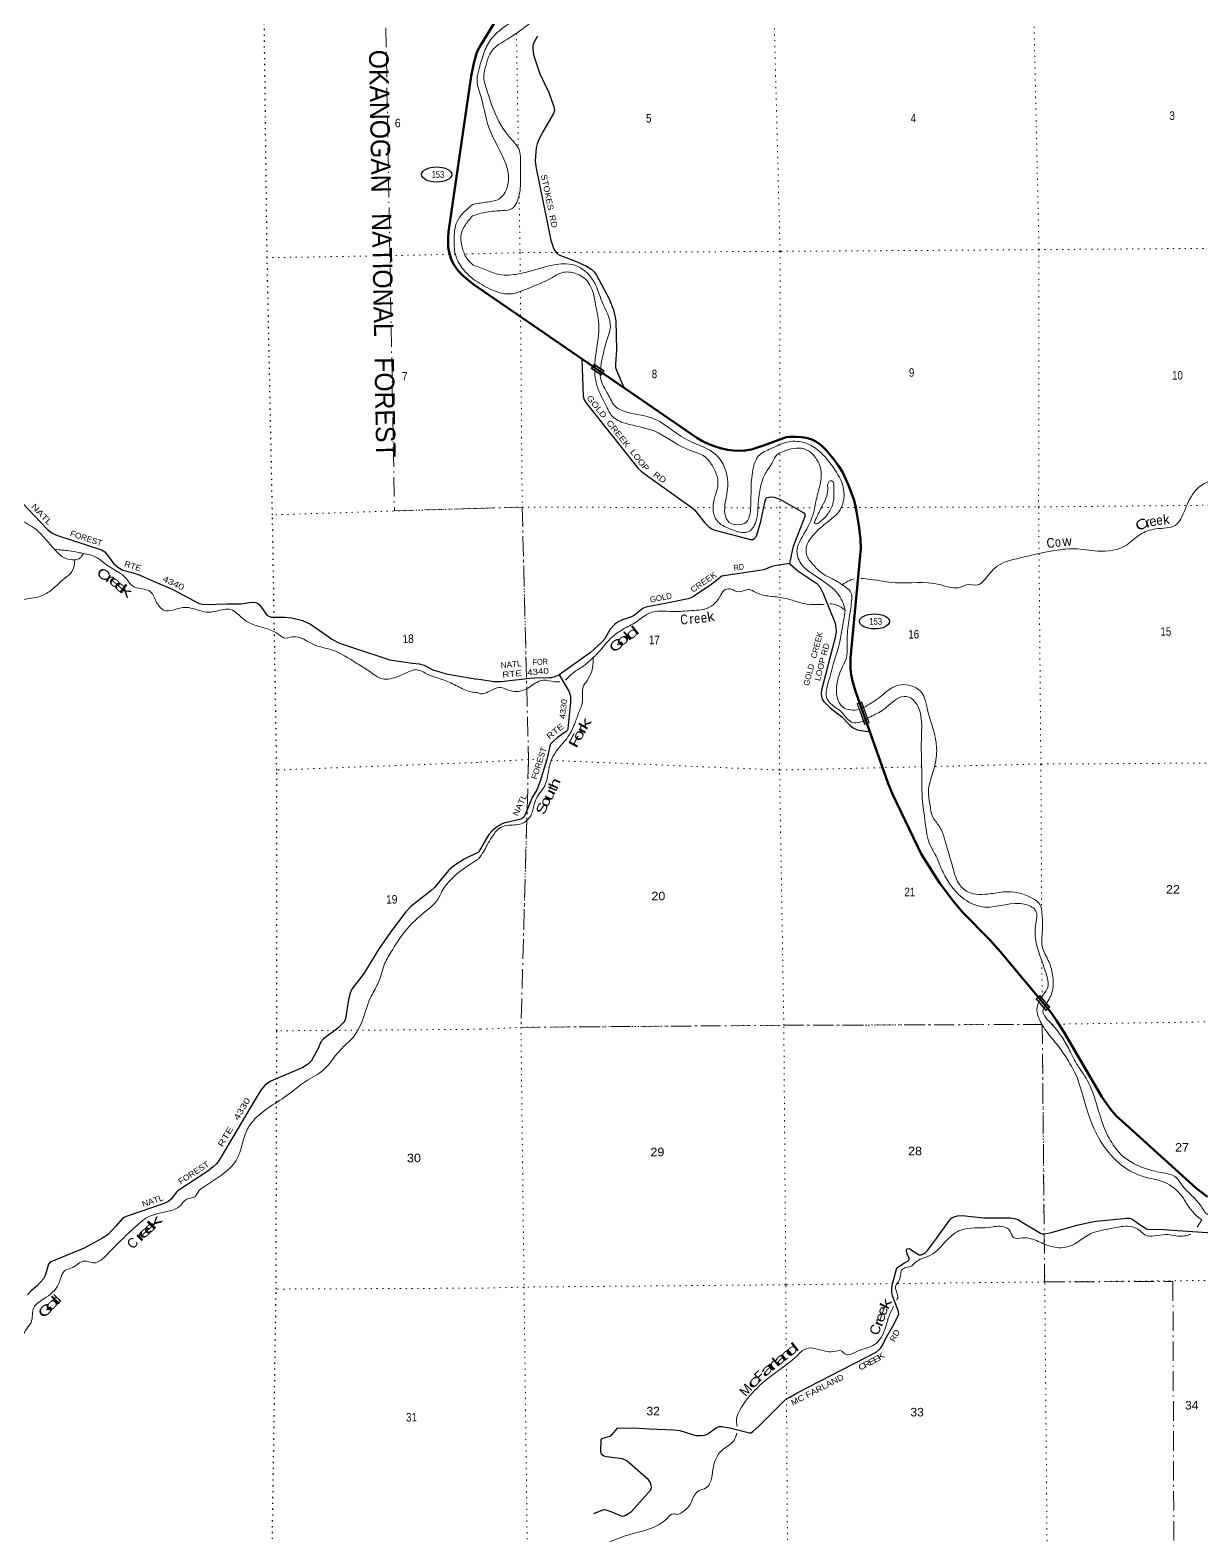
# Model space of a CAD drawing. Header units: feet. Extents: x 0 to 246606, y 183576 to 368785.
# Drawn here: x 205943 to 230028, y 234860 to 265819 of the extents above; entities that cross this region are included whole.
import ezdxf
from ezdxf.enums import TextEntityAlignment as Align

# ---------------------------------------------------------------- set-up
doc = ezdxf.new("R2010")
doc.units = ezdxf.units.FT
doc.header["$LTSCALE"] = 80
doc.linetypes.add('DOT_DASHED', pattern=[7.7, 5, -1.2, 0.3, -1.2])
doc.linetypes.add('DOTTED', pattern=[1.5, 0.3, -1.2])
for name, color, linetype, lineweight in [('17', 7, 'Continuous', 25), ('23', 7, 'Continuous', 70), ('29', 7, 'Continuous', 25), ('30', 7, 'Continuous', 25), ('39', 7, 'Continuous', 13), ('41', 7, 'Continuous', 13), ('44', 7, 'DOT_DASHED', 13), ('59', 7, 'Continuous', 13), ('6', 7, 'DOTTED', 25), ('7', 7, 'DOTTED', 13)]:
    doc.layers.add(name, color=color, linetype=linetype, lineweight=lineweight)

msp = doc.modelspace()

# ---------------------------------------------------------------- linework, layer by layer
at = {"layer": '17'}
for centre in [(214298.98, 262850.25), (223297.62, 253661.69)]:
    msp.add_ellipse(centre, major_axis=(309.24, -1), ratio=0.500121, dxfattribs=at)
at = {"layer": '23'}
for points in [[(217035.16, 274462.85), (217031.77, 274369.79), (217014.85, 274030.41), (217014.06, 273934.3), (217149.74, 270696.11), (217155.9, 270264.07), (217149.18, 270083.87), (217123.55, 269849.84), (217052.37, 269397.73), (217032.21, 269308.94), (217005.99, 269189.87), (216996.83, 269159.86), (216977.33, 269107.41), (216839.18, 268785.04), (215985.98, 266860.67), (215871.38, 266607.18), (215197.93, 265503.91), (215145.49, 265405.02), (215117.25, 265338.43), (215095.07, 265265.78), (215064.82, 265140.66), (215008.84, 264875.31)], [(215008.84, 264875.29), (214544.26, 261671.89), (214535.48, 261545.29), (214532.75, 261445.49), (214535.48, 261359.26), (214547.34, 261279.82), (214592.2, 261132.44), (214619.83, 261064.72), (214653.19, 261001.3), (214705.9, 260920.04), (214750.57, 260862.2), (214847.85, 260759.48), (215050.09, 260592.72)], [(215050.09, 260592.72), (219645.74, 257436.29), (219766.04, 257369.14), (219893.1, 257308.6), (220063.23, 257244.45), (220161.34, 257217.78), (220285.69, 257192.07), (220395.29, 257175.4), (220519.95, 257170.1), (220643.36, 257175.4), (220713.95, 257187.51), (220767.86, 257198.73), (221037.4, 257286.13), (221260.17, 257368.33)], [(221260.17, 257368.33), (221447.56, 257437.48), (221447.56, 257437.48), (221491.44, 257448.85), (221549.92, 257454.9), (221687.51, 257453.92), (221806.06, 257446.83), (221919.8, 257427.89), (222011.78, 257400.42), (222093.97, 257360.92), (222199.34, 257283.37), (222311.65, 257175.23), (222470.87, 256982.93), (222559.34, 256858.57), (222646.86, 256726.18), (222776.81, 256430.61), (222874.14, 256171.08), (222910.27, 256037.22), (222931.03, 255919.24), (222976.15, 255632.96), (223009.05, 255358.67), (223014.98, 255160.86), (222806.57, 252907.52), (222808.68, 252687.46), (222820.52, 252569.18), (222847.44, 252433.42), (222912.15, 252207.9), (223577.87, 250328.44), (223674.96, 250093.14), (224261.74, 248871.16), (224632.57, 248285.14), (224908.44, 247922.33), (225104.43, 247683.94), (225664.71, 247119.94), (225878.94, 246873.65), (226921.97, 245625.78), (227040.63, 245455.29), (227196.33, 245210.46), (227973.72, 243889.36), (228129.24, 243662.69), (228219.07, 243548.96), (228271.51, 243492.46), (228318.96, 243446.45), (229910.64, 242005.98), (230142.33, 241832.55)]]:
    msp.add_lwpolyline(points, dxfattribs=at)
at = {"layer": '29'}
for points in [[(216371.89, 265696.78), (216289.67, 265548.81), (216274.93, 265486.34), (216274.93, 265435.87), (216289.81, 265307.43), (216417.7, 264916.93), (216607.94, 264539.34), (216710.04, 264239), (216720.46, 264165.7), (216702.25, 264106.14), (216480.71, 263726.96), (216396.82, 263572.68), (216363.19, 263480.15), (216345.11, 263397.24), (216321.16, 263133.16), (216335.62, 263012.91), (216644.44, 261500.43), (216707.84, 261312.02), (216754.08, 261244.73), (216791.9, 261211.08), (216843.65, 261187.33), (217154.53, 261070.88), (217380.34, 260967.14), (217489.62, 260895.64), (217533.89, 260846.73), (217582.09, 260782.09), (217837.99, 260305.75), (217930.95, 260067.09), (217964.57, 259945.12), (217981.25, 259843.04), (217997.66, 259245.84), (217974.38, 258957.87), (217977.18, 258883.15), (218005.28, 258805.42), (218143.14, 258468.32)], [(217283.74, 259058.59), (217307.59, 258295.05), (217329.9, 258216.51), (217382.99, 258137.16), (218443.72, 256805.45), (218505.22, 256748.41), (218685.22, 256612.06), (219551.85, 255994.26), (219599.58, 255953.76), (219811.54, 255686.02), (219902.2, 255600.47), (219952.64, 255566.82), (220020.01, 255537.99), (220750.01, 255348.79), (220797.46, 255348.12), (220831.09, 255369.15), (220852.1, 255390.18), (220879.7, 255437.06), (220963.73, 255713.78), (221049.14, 256143.4), (221066.46, 256189.29), (221087.48, 256206.11), (221168.88, 256223.48), (221238.79, 256218.73), (221353.44, 256173.69), (221834.54, 255902.66), (221849.41, 255892.91), (221865.05, 255869.64), (221867.92, 255851.23), (221864.26, 255818.58), (221817.99, 255693.23), (221625.47, 255198.81), (221613.46, 255147.34), (221551.91, 254854.83)], [(205405.83, 256494.52), (206291.82, 255556.22), (206395.56, 255477.42), (206507.47, 255429.38), (207411.95, 255131.99), (207479.96, 255090.48), (207556.98, 254998.41), (207664.9, 254846.54), (207743.51, 254774.58), (207849.84, 254711.96), (208015.39, 254674.48), (208186.09, 254619.43), (208490.38, 254481.68), (208878.16, 254318.25), (209416.91, 254031.37), (209522.67, 254009.58), (209996.7, 254024.96), (210283.52, 254025.75), (210489.39, 254060.05), (210582.16, 254050.84), (210640.7, 254017.99), (210719.06, 253921.22), (210808.82, 253790.88), (210900.96, 253745.69), (211177.61, 253752.43), (211313.19, 253732), (211540.16, 253681.53), (211704.55, 253606.48), (212040.68, 253372.02), (212145.41, 253294.59), (212301.17, 253211.37), (212631.72, 253103.79), (213339.09, 252874), (213523.64, 252842.54), (213800.82, 252804.95), (213940.35, 252792.22), (214045.21, 252764.65), (214222.62, 252668.05), (214314.21, 252638.47), (214496.3, 252586.1), (215128.27, 252473.4)], [(221551.91, 254854.83), (221285.02, 254811.87), (221187.66, 254789.52), (221024.43, 254723.55), (220936.75, 254707.65), (220200.62, 254597.37), (220162.79, 254588.96), (220131.62, 254571.97), (219958.51, 254426.79), (219578.56, 254174.68), (219528.12, 254149.45), (219467.15, 254124.4), (219028.58, 254037.97), (218599.24, 253955.98), (218535.96, 253924.65), (218366.72, 253789.58), (218300.81, 253756.2), (218095.97, 253687.33), (218015, 253646.85), (217951.95, 253596.38), (217863.01, 253501.11), (217754.41, 253306.18), (217697.97, 253239.37), (217457.56, 253016.84), (216819.44, 252563.6)], [(221551.91, 254854.83), (221724.12, 254702.29), (222112.22, 254440.04), (222171.87, 254370.26), (222244.97, 254234.66), (222487.1, 253625.83), (222507.49, 253530.18), (222508.12, 253449.18), (222483.17, 253302.55), (222212.79, 252246.84), (222205.49, 252176.91), (222209.69, 252118.03), (222226.51, 252063.35), (222252.98, 252024.11), (222388.62, 251885.15), (222625.98, 251701.31), (222786.32, 251534.53), (222856.97, 251470.33), (222945.52, 251434.11), (223202.3, 251388.76)], [(216819.44, 252563.6), (216716.24, 252517.58), (216661.6, 252504.96), (216610.55, 252502.42), (216316.94, 252496.55), (216215.09, 252491), (215624.87, 252418.59), (215480.52, 252420.85), (215128.27, 252473.4)], [(216819.44, 252563.6), (217017.09, 252224.33), (217048.28, 252122.23), (217053.21, 252003.56), (216997.84, 251455.6), (216989.44, 251426.16), (216962.79, 251396.86), (216785.29, 251271.74), (216678.41, 251182.22), (216640.58, 251135.96), (216624.85, 251094.55), (216565.01, 250820.16), (216419.56, 250359.56), (216358.97, 250195.95), (216265.6, 250041.65), (216127.8, 249703.86), (216089.97, 249636.57), (216056.35, 249607.13), (216031.08, 249595.92), (215793.76, 249544.41), (215703.1, 249521.57), (215644.44, 249497.77), (215587.39, 249468.32), (215522.55, 249426.28), (215442.69, 249358.98), (215372.38, 249281.19), (215162.48, 248920.6)], [(215162.48, 248920.6), (214865.75, 248771.6), (214654.64, 248634.5), (214545.36, 248540.79), (214255.35, 248192.88), (214172.77, 248118.05), (213994.71, 247977.28), (213767.79, 247797.53), (213662.89, 247689.94), (213348.79, 247273.82), (213102.63, 246918.82), (212799.58, 246424.23), (212553.03, 246101.45), (212519.46, 246020.56), (212489, 245885.24), (212425.07, 245493.73), (212410.18, 245448.56), (212380.76, 245406.51), (212267.86, 245298.77), (211973.06, 245080.55), (211919.84, 245015.3), (211860.86, 244881.74), (211722.63, 244620.48), (211662.03, 244563.23), (211550.53, 244487.83), (210892.86, 244209.94), (210815.2, 244162.28), (210762.56, 244113.2), (210685.61, 244021.99), (210568.69, 243835.48), (209829.48, 242586.48), (209780.75, 242518.11), (209703.38, 242447.69), (209598.85, 242361.19), (208976.25, 241955.6), (208943.72, 241917.55), (208848.34, 241787.67), (208791.31, 241741.11), (208695.99, 241691.48), (207917.07, 241427.77), (207875.04, 241406.74), (207841.26, 241384.91), (207691.83, 241214.21), (207551.4, 241066.06), (207432.11, 240977.94), (207054.79, 240778.81), (206353.51, 240487.76), (206321.55, 240447.24), (206253.67, 240214.86), (206219.01, 240147.08), (206096.61, 240007.81), (205962.63, 239898.94), (205886.84, 239816.36)], [(223662.9, 240000.02), (223664.17, 240014.42), (223749.34, 240341.45), (223762.7, 240366.89), (223779.52, 240382.66), (223918.62, 240474.5), (223989.67, 240516.2), (224002.28, 240527.76), (224014.35, 240542.18), (224012.79, 240567.72), (223969.98, 240656.24), (223956.05, 240722.28), (223958.15, 240742.26), (223972.17, 240762.88), (224016.99, 240769.6), (224040.11, 240755.93), (224116.54, 240702.49), (224218.53, 240641.52), (224256.57, 240641.32), (224304.91, 240659.2), (224344.83, 240685.48), (224390.67, 240726.34), (224570.11, 240972.18), (224830.21, 241339.81), (224880.73, 241395.22), (224939.58, 241420.46), (225006.83, 241441.48), (225098.87, 241446.05), (225539.75, 241399.76), (226084.8, 241399.14), (226171.09, 241384.71), (226242.54, 241363.68), (226322.36, 241319.9), (226708.02, 241081.76), (226738.51, 241073.47), (226788.94, 241073.47), (226933.88, 241094.9), (227460.14, 241246.9), (227735.56, 241313), (227852.33, 241327.93), (228483.16, 241389.57), (228537.44, 241391.02), (228587.87, 241378.4), (228782.49, 241240.77), (228886.6, 241173.8), (228940.93, 241159.7), (229137.1, 241163.13), (230634.72, 241060.83)], [(217529.92, 235322.45), (217712.32, 235397.35), (217743.86, 235401.87), (217777.48, 235397.66), (217882.52, 235361.45), (218089.94, 235273.76), (218130.54, 235267.28), (218189.38, 235284.1), (218244.02, 235317.75), (218302.44, 235359.12), (218700.4, 235809.09), (218714.77, 235854), (218710.57, 235896.06), (218689.55, 235963.35), (218654.43, 236015.65), (218210.4, 236400.76), (218122.14, 236444.9), (217788.4, 236482.6), (217735.45, 236497.49), (217701.82, 236526.94), (217685.01, 236547.96), (217675.45, 236593.7), (217677.36, 236833.1), (217689.21, 236854.99), (217714.43, 236871.82), (217855.69, 236909.96), (217916.18, 236951.73), (218016.38, 237073.07), (218059.09, 237082.11), (218177.83, 237075.27), (218367.48, 237081.87), (218674.73, 237057.9), (219172.91, 237042.15), (219295.02, 237026.12), (219536.54, 236950.96), (219626.85, 236924.38), (219740.94, 236921.56), (219811.78, 236932.8), (219870.63, 236958.03), (220050.97, 237086.7), (220106, 237109.44), (220156.44, 237109.44), (220325.62, 237080.39), (220729.13, 236977.26), (220761.69, 236981.17), (220807.92, 237010.61), (220920.51, 237116.65), (221430.48, 237626.48), (221493.02, 237674.93), (221560.28, 237715.09), (221724.12, 237805.49), (223333.99, 238640.38), (223394.41, 238689.17), (223430.66, 238726.6), (223453.78, 238764.45), (223518.01, 238896.03), (223676.74, 239171.76), (223787.92, 239385.87), (223796.33, 239423.73), (223794.23, 239461.58), (223783.72, 239497.33), (223668, 239793.2), (223657.63, 239879.01), (223657.63, 239939.99), (223662.9, 240000.02)]]:
    msp.add_lwpolyline(points, dxfattribs=at)
at = {"layer": '39'}
msp.add_line((230024.09, 241358.34), (229929.73, 241205.45), dxfattribs=at)
for points in [[(215034.62, 261997.72), (215326.45, 262078.38), (215659.34, 262107.7), (215850.55, 262148.91), (215960.65, 262311.71), (216022.8, 262659.02), (216023.35, 263057.74), (215985.01, 263375.3), (215868.72, 263540.64), (215705.35, 263737.47), (215421.65, 264313.02), (215320.99, 264613.52), (215268.04, 264878.02), (215314.32, 265095.64), (215390.4, 265325.42), (215814.3, 265672.28), (216224.97, 265970.62), (216592.15, 266324.66), (216900.09, 266712.02), (217050.37, 267100.97), (217143.93, 267390.37), (217383.37, 267659.88), (217633.02, 267923.5), (217906.43, 268320.39), (218176.44, 268789.73), (218308.92, 269158.26), (218266.09, 269393.2), (218104.25, 269722.96), (218016.24, 269888.73), (217897.92, 270054.04), (217840.26, 270324.99), (217600.89, 270693.82), (217450.41, 270957.3), (217421.03, 271228.69), (217559.98, 271361.73), (217993.36, 271527.51), (218406.62, 271688.95), (218695.34, 271916.93), (218985.71, 272271.8), (219188.13, 272574.97), (219461.77, 272959.78), (219524.02, 273087.61), (219493.88, 273185.81), (219251.11, 273413.63), (218827.23, 273600.39), (218388.67, 273708.39), (217851.55, 274006.17), (217361.9, 274572.5), (217145.94, 274860.97), (217050.15, 275135.53), (216974.69, 275215.19), (216981.36, 275567.41), (217170.22, 275946.89), (217288.63, 276204.45), (217348.37, 276358.42), (217380.02, 276527.81)], [(217865.46, 268670.14), (217608.26, 268378.21), (217248.86, 267933.67), (216760.71, 267136.76), (216605.54, 266685.31), (216466.17, 266467.7), (216161.66, 266219.33), (215703, 265894.08), (215407.07, 265619.67), (215263.41, 265327.16), (215203.25, 265137.32), (215138.45, 264683.55), (215193.99, 264502.97), (215374.48, 263814.92), (215616.55, 263303.16), (215759.1, 262924.78), (215734, 262541.79), (215578.05, 262346.07), (215304.46, 262279.41), (215033.71, 262231.95)], [(215033.71, 262231.95), (214719.97, 261883.85), (214656.87, 261504.04), (214697.45, 261163.06), (214848.21, 260897.07), (215048.22, 260699.23)], [(215035.05, 261998.27), (214891.25, 261816.99), (214803.99, 261622.83), (214823.2, 261358.69), (214919.68, 261125.69), (215047.06, 260988.63)], [(215047.06, 260988.63), (215326.82, 260882.27), (215593.23, 260793.76), (215972.93, 260805.67), (216558.14, 260957.68), (216964.3, 261014.02), (217198.7, 260961.55), (217547.46, 260615.82), (217695.56, 260245.39), (217869.04, 259709.33), (217806.64, 259467.5), (217672.42, 258879.45), (217667.8, 258661.83), (217822.36, 258329.24), (217972.54, 258081.87), (218209.18, 257964.71), (218779.74, 257822.5), (219181.24, 257564.44), (219556.12, 257342.19), (219884.73, 257198.65), (220097.63, 257027.33), (220281.27, 256432.11), (220225.64, 256060.74), (220240.45, 255811.27), (220313.37, 255695.6), (220532.44, 255652.68), (220685.41, 255726.21), (220717.81, 255786.4), (220750.76, 255970.18), (220762.86, 256399.28), (220811.22, 256834.99), (220916.02, 257064.15), (221176, 257217.17), (221495.35, 257346.82), (221833.21, 257342.19), (222120.16, 257198.65), (222411.74, 256879.16), (222645.22, 256458.59), (222650.09, 256094.19), (222562.52, 255915.63), (222252.49, 255638.99), (222026.24, 255420.03), (221908.67, 255224.9), (221906.41, 255023.5), (222033.27, 254834.16), (222226.79, 254645.85), (222437.01, 254536.34), (222559.6, 254465.74), (222633.32, 254414.52)], [(215048.22, 260699.23), (215413.06, 260488.92), (215800.85, 260394.23), (216230.76, 260529.75), (216651.56, 260719.5), (216883.83, 260833.84), (217150.89, 260817.84), (217408.87, 260640.59), (217565.97, 260171.31), (217634.38, 259721.82), (217549.88, 258953.3), (217594.61, 258510.98), (217788.13, 258083.04), (217907.62, 257881.51), (218177.15, 257734.65), (218768.22, 257576.65), (219435.79, 257207.91), (219866.22, 256999.55), (219935.64, 256911.57), (220080.5, 256469.28), (220010.69, 256206.43), (219985.78, 255920.1), (220080.73, 255708.12), (220379.95, 255545.63), (220625.24, 255490.06), (220708.55, 255508.59), (220875.17, 255758.62), (220902.94, 255976.25), (221051.04, 256693.94), (221203.35, 256937.7), (221291.71, 257087.52), (221421.3, 257156.98), (221850.97, 257209.49), (222140.97, 256942.13), (222201.91, 256604.78), (222110.55, 256198.61), (222050.74, 255906.79), (221842.47, 255448.39), (221704.81, 255104.96), (221809.24, 254818.61), (221921.15, 254709.86), (222166.44, 254543.17), (222393.51, 254378.6), (222547.89, 254229.96), (222635.55, 254082.3), (222660.98, 254020.27), (222697.79, 253889.95)], [(199395.12, 259715.02), (199650.8, 259692.3), (199849.14, 259689.51), (200097.38, 259625.6), (200366.26, 259422.41), (200650.72, 259339.86), (200975.3, 259226.54), (201274.83, 259047.09), (201497.62, 258709.6), (201770.91, 258536.56), (202038.8, 258422.02), (202190.3, 258220.48), (202805.31, 257841.22), (203274.03, 257588.9), (203484.41, 257577.89), (203671.24, 257629.65), (203812.09, 257557.18), (203907.6, 257414.84), (204046.99, 257215.48), (204241.74, 257077.79), (204387.96, 256944.81), (204541.49, 256743.24), (204742.78, 256645.75), (204962.47, 256564.11), (205060.66, 256478.13), (205267.84, 256364.44), (205409.73, 256032.11), (205728.3, 255749.66), (206046.02, 255567.95), (206228.18, 255392.17), (206483.9, 255100.54), (206674.51, 254954.85), (206863.77, 254926.52)], [(223027.27, 254546.77), (223215.25, 254526.22), (223727.83, 254457.62), (224631.9, 254419.24), (225081.48, 254369.81), (225189.74, 254415.78), (225416.16, 254411.23), (225539.86, 254495.7), (225769.35, 254757), (226292.81, 254968.47), (226926.78, 255107.15), (227408.87, 255154.88), (227886.69, 255107.89), (228478.53, 255229.81), (228757.31, 255449.58), (229084.57, 255563.38), (229485.24, 255642.07), (229675.54, 255945.05), (229910.07, 256367.52), (230195.78, 256541.08), (230443.97, 256561.03), (230950.35, 256713.84), (231898.23, 256923.82), (232254.53, 256997.79), (232405.41, 257034.36), (232608.01, 257007.29), (232712.11, 256952.51), (232912.84, 256703.91), (233291.75, 256115.73), (233682.9, 256164.06), (234016.02, 256181.29), (234661.95, 256328.21), (235214.49, 256284.4), (235849.59, 256362.68), (236345.69, 256632.13), (236595.37, 256787.01), (236942.37, 256818.55), (237490.94, 256770.65), (237853.07, 256750.07), (238347.21, 256802.01), (238737.4, 256793.95), (239133.49, 256794.03), (239405.29, 256848.57)], [(222061.51, 255692.42), (222098.3, 255777.57), (222224.79, 256035.26), (222315.9, 256240.05), (222336.8, 256417.57), (222360.82, 256536.75), (222415.07, 256553.7), (222465.07, 256367.2), (222444.24, 256078.92), (222325.23, 255853.57), (222174.42, 255706.25), (222094.29, 255668.77), (222061.51, 255692.42)], [(206449.87, 255139.37), (206745.17, 255112.98), (206931.01, 255080.16), (207039.08, 255056.81)], [(206862.43, 254926.02), (206802.96, 254685.14), (206655.66, 254550.24), (206336.67, 254272.72), (206100.59, 254163.23), (205761.74, 254093.46), (205514.2, 253867.31), (205356.4, 253700.32), (204791.29, 253319.5), (204465.55, 252983.66), (203917.91, 252538.13), (203125.14, 252075.9), (202821.63, 251910.96), (202583.08, 251587.99), (202239.45, 251280.6), (201891.08, 250912.85), (201056.48, 250334.38), (200844.34, 250019.1), (200654.41, 249699.48), (200494.54, 249528.5), (200152.02, 249315.76), (199864.48, 249132.47), (199720.88, 248967.3), (199288.42, 248854.53), (198905.56, 248829.69), (198707.94, 248719.66), (198541.28, 248661.57), (198314.09, 248445.2), (198187.46, 248348.28), (197993.46, 247851.46), (197861.8, 247319.53), (197728.84, 247025.29), (197583.84, 246914.53), (197294.91, 246785.64), (196635.4, 246468.58), (196172.83, 246203.15), (195757.66, 246009.56), (195642.2, 245827.88), (195483.42, 245576.31), (195089.36, 245283.73), (194852.83, 244785.49), (194726.44, 244533.47), (194640.99, 244321.15), (194653.23, 243805.33), (194607.97, 243568.28), (194440.96, 243304.74), (194311.77, 242811.04), (194326.39, 242500.64), (194217.73, 242032.83), (194170.18, 241771.64), (194166.93, 241491.71), (194123.66, 241250.6), (193895.44, 241120.86), (193572.01, 240809.16), (193217.33, 240421.35), (193131.11, 240142.58), (193014.49, 239860.2), (192838.01, 239653.19), (192546.07, 239439.75), (191986.77, 239385.15), (191600, 239372.45), (191200.2, 239283.39), (190828.13, 239141.57), (190591.66, 238997.85), (190399.25, 238813.22), (190154.45, 238824.71), (189897.56, 238840.4), (189832.45, 238811.1), (189703.01, 238645.74), (189434.69, 238548.79), (189103.19, 238414.45), (188495.24, 238179.26), (188155.62, 238218.27), (187761.72, 238463.49), (187553.78, 238510.73), (187292.38, 238486.2), (187106.6, 238525.06), (186966.61, 238672.05), (186839.43, 238702.04), (186710.54, 238758.23)], [(206862.43, 254926.02), (206972.21, 254966.78), (207015.29, 255016.54), (207040.07, 255058.49)], [(207038.96, 255056.61), (207292.23, 254984.45), (207502.99, 254830.42), (207764.27, 254669.64), (207908.66, 254552.8), (208046.46, 254391.74), (208419.55, 254271.69), (208540.48, 254052.45), (208734.84, 253880.52), (208957.95, 253919.69), (209203.17, 253944.45), (209560.39, 253852.82), (209771.15, 253874.04), (210071.07, 253904.07), (210311.86, 253721.42), (210627.86, 253565.91), (210904.12, 253475.42), (211085.08, 253370.16), (211151.38, 253326.93), (211335.78, 253344.48), (211789.31, 253178.99), (212136.32, 253079.45), (212661.35, 252796.12), (212962.76, 252604.57), (213181.93, 252478.62), (213345.94, 252482.36), (213665.11, 252600.75), (213894.6, 252666.02), (214122.22, 252570.17), (214454.85, 252452.7), (214728.7, 252328), (215004.68, 252213.34), (215131.16, 252202.02)], [(222633.32, 254414.52), (222789.23, 254505.54), (222883.11, 254540.17)], [(222263.42, 254014.5), (222194.32, 254011.04), (221917.39, 254014.82), (221612.71, 254096.69), (221322.51, 254160.67), (221036.88, 254196.53), (220845.64, 254264.05), (220731.52, 254314.64), (220616.66, 254296.76), (220469.56, 254274.35), (220363.59, 254321.04), (220230.33, 254314.95), (220116.04, 254160.14), (219801.43, 253911.63), (219583.62, 253888.12), (219218.28, 253864.35), (218729.52, 253848.74), (218521.38, 253740.81), (218391.81, 253646.18), (218129.82, 253501.17), (217922.44, 253352.98), (217817.06, 253250.14), (217568.03, 252964.9), (217518.36, 252919.84)], [(222636.48, 254416.36), (222824.78, 254228.2), (222828.28, 254082.46), (222772.74, 253674.99), (222735.72, 253246.69), (222683.72, 252816.44), (222677.85, 252806.28), (222519.63, 252302.43), (222540.06, 252077.22), (222617.7, 251925.38), (222937.04, 251846.02), (223117.54, 251915.47), (223414.47, 252110.87), (223707.58, 252320.8), (223892.72, 252361.92), (224271.81, 252192.59), (224380.86, 251876.11), (224515.05, 251404.98), (224576.29, 251051.51), (224529.09, 250662.15), (224436.02, 250346.57), (224406.28, 250102.46), (224447.44, 249849.37), (224481.09, 249672.69), (224554.05, 249555.01), (224674.8, 249367.59), (224758.38, 249115.16), (224903.02, 248626.06), (225028.84, 248277.62), (225220.11, 248101.36), (225687.64, 248064.29), (226038.53, 248103.95), (226587.21, 247943.28), (226698.28, 247840.29), (226740.17, 247655.67), (226753.76, 247363.9), (226749.17, 246965.12), (226871.52, 246693.15), (226959.99, 246396.5), (226956.01, 246072.23), (226827.92, 245792.37), (226764.59, 245676.14), (226959.33, 245361.46), (227132.53, 245141.33), (227289.89, 244882.03), (227451.88, 244567.17), (227646.27, 244270.83), (227884.6, 243666.15), (228057.87, 243159.37), (228318.24, 242748.58), (228372.94, 242685.54)], [(222697.79, 253889.95), (222630.73, 253482.15), (222567.93, 253169.06), (222465.3, 252825.15), (222348.03, 252400.46), (222326.05, 252065.85), (222418.68, 251952.52), (222628.33, 251790.63), (222828.1, 251592.35), (223011.09, 251591.35), (223182.34, 251683.96), (223446.21, 251821.39), (223752.89, 252061.73), (223957.93, 252119.27), (224129.77, 252009.16), (224252.46, 251719.08), (224261.82, 251223.86), (224268.85, 250637.99), (224280.41, 250026.01), (224342.48, 249521.53), (224444.2, 249057.95), (224544.71, 248872.23), (224690.39, 248542.22), (224849.3, 248260.75), (225140.06, 247953.13), (225569.58, 247788.6), (226407.24, 247841.83), (226618.04, 247702.12), (226616.54, 247460.45), (226624.41, 247043.74), (226738.34, 246683.04), (226824.09, 246422.59), (226859.68, 246143.24), (226773.57, 245994.91), (226635.83, 245690.73), (226711.45, 245432.13), (226904.93, 245139.11), (227109.39, 244886.66), (227285.27, 244618.11), (227405.6, 244409.74), (227587.28, 243893.13), (227780.29, 243304.09), (228072.83, 242795.12), (228270.53, 242573.9)], [(222697.59, 253890.65), (222526, 253998.05), (222379.28, 254026.5)], [(217518.36, 252919.84), (217487.28, 252639.45), (217393.92, 252446.71), (217311.5, 252316.56), (217297.12, 252008.25), (217216.56, 251779.46), (217135.93, 251554.69), (216997.51, 251286.75), (216725.06, 250946.25), (216615.11, 250668.68), (216519.3, 250284.6), (216338.72, 250001.91), (216231.89, 249665.98), (216045.03, 249502), (215744.61, 249465.14), (215589.7, 249408.13), (215433.89, 249224.73), (215337.86, 249066.18), (215261.1, 248924.26), (215159.62, 248781.31)], [(217518.12, 252917.7), (217337.48, 252759.97), (217115.96, 252611.56), (216947.43, 252453.05)], [(216828.97, 252422.15), (216723.44, 252422.25), (216486.42, 252452.82), (216234.14, 252328.1), (215991.59, 252223.67), (215778.92, 252248.57), (215610.17, 252302.34), (215471.34, 252269.99), (215321.18, 252195.18), (215202.33, 252175.22), (215131.16, 252202.02)], [(215162.9, 248783.53), (214838.93, 248563.78), (214414.83, 248124.58), (214307.26, 247924.66), (214086.18, 247712.23), (213635.8, 247275.41), (213363.87, 246866.3), (213221.09, 246598.39), (213105.7, 246247.52), (212954.57, 245957.57), (212588.58, 245116.71), (212375.69, 244912.22), (212215.66, 244727.14), (211967.34, 244434.53), (211596.2, 244198.02), (211314.34, 243980.41), (210565.12, 243432.97), (210406.76, 243217.65), (210304.16, 242922.99), (210176.72, 242580.34), (209873.64, 242278.42), (209547.23, 242059.42), (209412.4, 241952.54), (209326, 241832.89), (209165.51, 241782.77), (209009.9, 241629.86), (208840.98, 241551.66), (208322.96, 241391.74), (208186.1, 241284.89), (207766.59, 240891.95), (207539.24, 240661.49), (207241.54, 240474.31), (207055.74, 240511.16), (206821.45, 240381.5), (206670.99, 240323.19), (206532.17, 240047.17), (206224.9, 239733.22), (206018.37, 239552.82), (205962.23, 239249.45), (205865.47, 239109.81), (205763.39, 238859.46), (205673.89, 238647.2), (205509.09, 238574.99)], [(228275.66, 242569.21), (228332.68, 242519.24), (228782.17, 242260.38), (229122.68, 242173.29), (229312.43, 242103.84), (229654.92, 241788.98), (229775.26, 241603.77), (229838.8, 241527.63), (229948, 241416.55), (230027.97, 241355.37)], [(228372.94, 242685.54), (228625.74, 242517.73), (228956.06, 242386.29), (229270.78, 242316.83), (229469.8, 242252.01), (229617.9, 242076.06), (230010.49, 241639.02), (230151.18, 241466.01), (230392.28, 241433.49), (230811.99, 241302.8), (231223.9, 241103.69), (231608.04, 240858.29), (232127.19, 240419.24), (232334.68, 240429.98), (232473.53, 240587.41), (232629.39, 240793.49), (232950.96, 240887.06), (233334.13, 240715.78), (233798.41, 240422.92), (234274.58, 240249.05), (234777.36, 239950.75), (235092.93, 239613.3), (235145.22, 239412.74), (235103.29, 239279.19), (235060.47, 239085.22), (234764.51, 238515.35), (234610.74, 238073.44), (234412.34, 237556.88), (234393.99, 237244.48), (234598.64, 236895.25), (234874.62, 236835.08), (235283.07, 236823.27), (235941.88, 236823.39), (236191.63, 236760.8), (236509.61, 236616.7), (236813.8, 236560.99), (237247.49, 236603.94), (237569.64, 236774.05), (237803.66, 237009.24), (238059.26, 237172.27), (238411.44, 237143.48), (238561.7, 236998.8)], [(229797.74, 241059.96), (229726.67, 241038.84), (229615.6, 241020.32), (229279.84, 241055.84), (228855.53, 241051.3), (228758.98, 241134.38), (228549.14, 241223.77), (228176.07, 241181.75), (227745.62, 241074.41), (227303.92, 240813.86), (226964.62, 240802.58), (226665.43, 240914.74), (226340.74, 240986.24), (226152.62, 240995.42), (226085.46, 241127.28), (225956.47, 241215.9), (225649.57, 241201.09), (225070.58, 241147.84), (224795.43, 240950.27), (224451.85, 240630.83), (224269.29, 240559.54), (224153.29, 240495.32), (224063.9, 240413.39), (223947.37, 240377.36), (223861.41, 240327.7), (223835.33, 240210.51), (223789.24, 240082.93), (223732.24, 239997.48), (223775.23, 239754.49), (223754.46, 239707.46)], [(223692.08, 239575.37), (223604.14, 239397.44), (223524.15, 239138.45), (223298.28, 238792.63), (222971.25, 238666.76), (222687.49, 238603.97), (222627.88, 238657.42), (222458.28, 238648.76), (222073.09, 238713.28), (221899.31, 238712.61), (221706.12, 238562.62), (221329.79, 238264.82), (220528.84, 237444.96), (220465.28, 237278.85), (220475.31, 237109.06)], [(220466.75, 236970.1), (220399.39, 236808.65), (220168.42, 236625.86), (220028.75, 236424.35), (219977.96, 236224.21), (219934.04, 235981.89), (219833.55, 235845.42), (219699.14, 235793), (219597.93, 235694.78), (219508.57, 235504.11), (219337.83, 235342.39), (219245.62, 235302.7), (219172.66, 235313.66), (219034.97, 235220.91), (218319.54, 234901.76), (217671.73, 234640.04), (217357.35, 234486.16), (217067.07, 234447.44), (216780.03, 234344.34), (216419.73, 234375.01), (216014.3, 234441.24), (215859.54, 234396.56), (215572.95, 234269.29), (215303.96, 234175.25)]]:
    msp.add_spline(points, degree=3, dxfattribs=at)
at = {"layer": '44'}
for points in [[(210656.57, 276465.71), (210712.13, 271803.26), (210750.54, 266455.73), (213244.28, 266481.66), (213431.76, 255935.05), (215094.46, 255984.91)], [(215094.46, 255984.91), (216057.33, 256011.98), (216187.78, 250824.33), (216031.11, 245315.95), (221442.14, 245357.87), (226746.63, 245375.07), (226796.19, 240081.41), (229432.81, 240092.04), (229451.32, 234716.22), (232188.93, 234731.27), (237513.67, 234797.78), (237532.32, 230776.73), (237526.27, 230782.27)]]:
    msp.add_lwpolyline(points, dxfattribs=at)
at = {"layer": '59'}
for points in [[(217533.73, 258951.47), (217740.25, 258810.56), (217681.07, 258723.83), (217474.55, 258864.73)], [(217485.66, 258866.82), (217535.82, 258940.35), (217729.13, 258808.46), (217678.97, 258734.94)], [(223039.25, 252010.01), (223191.78, 251578.36), (223092.75, 251543.36), (222940.26, 251975.03)], [(222950.47, 251970.15), (223034.37, 251999.79), (223181.56, 251583.23), (223097.62, 251553.57)], [(226700.46, 245972.46), (226901.27, 245731.04), (226820.55, 245663.88), (226619.73, 245905.3)], [(226631, 245904.26), (226699.42, 245961.18), (226890, 245732.06), (226821.58, 245675.14)]]:
    msp.add_lwpolyline(points, close=True, dxfattribs=at)
at = {"layer": '6'}
msp.add_lwpolyline([(215300.61, 234574.82), (211885.04, 234558.4), (210918.83, 234558.25), (210998.83, 239935.06), (211013.24, 245244.32), (211012.05, 250606.18), (210924.46, 255852.43), (210815.05, 261139.29), (210750.54, 266455.73), (210710.61, 271795.99), (210656.57, 276465.71)], dxfattribs=at)
at = {"layer": '7'}
for p, q in [((215939.75, 265753.24), (215978.27, 263382.35)), ((212862.84, 261173.99), (210815.05, 261139.29)), ((214682.64, 261209.64), (213311.59, 261181.59)), ((215044.08, 261217.04), (214863.12, 261213.34)), ((215094.46, 255984.91), (210924.46, 255852.43)), ((220227.19, 256000.36), (220745.57, 255998.92)), ((222215.04, 256000.46), (222411.73, 256001.2)), ((215144.75, 250761.95), (211012.05, 250606.18)), ((226739.77, 246664.64), (226743.7, 245926.19)), ((215197.57, 245276.39), (211013.24, 245244.32)), ((215248.82, 239954), (210998.83, 239935.06))]:
    msp.add_line(p, q, dxfattribs=at)
for points in [[(221353.05, 257286.61), (221358.71, 261269.64), (221224.45, 266549.87), (221174.16, 271881.78), (221154.99, 276567.31)], [(226494.79, 276620.87), (226532.84, 271968.75), (226563.49, 266606.32), (226679.93, 261305.67), (226672.75, 256017.15), (226718.15, 250729.47), (226734.11, 247729.67)], [(215994.36, 262391.8), (216013.02, 261243.29), (216016.63, 260817.22)], [(242633.46, 261415.61), (237314.38, 261373.57), (231978.84, 261345.37), (226679.93, 261305.67), (221358.71, 261269.64), (216013.02, 261243.29), (215044.08, 261217.04)], [(216019.75, 260449.1), (216057.33, 256011.98), (216187.78, 250824.33), (216031.11, 245315.95), (216095.71, 239976.21), (216161.99, 234549.91), (216179.83, 230560.13)], [(221483.48, 238773.9), (221475.39, 240023.24), (221435.16, 245357.32), (221348.04, 250606.07), (221351.22, 255997.23), (221352.82, 257124.57)], [(222624.64, 256001.99), (226672.75, 256017.15), (231999.78, 256067.37), (237345.11, 256111.84), (242672.21, 256158.03)], [(215094.46, 255984.91), (216057.33, 256011.98), (219986.54, 256001.03)], [(220916.78, 255998.44), (221351.22, 255997.23), (222066.94, 255999.91)], [(216299.91, 250819.59), (216187.78, 250824.33), (215144.75, 250761.95)], [(224265.37, 250673.06), (221348.04, 250606.07), (216540.93, 250809.39)], [(242718.62, 250818), (237384.95, 250797.89), (232033.43, 250759.37), (226730.28, 250729.67), (224548.09, 250679.56)], [(226945.12, 245380.08), (232073.03, 245457.5), (237578.5, 245379.64), (242758.02, 245526.2)], [(215197.57, 245276.39), (216031.11, 245315.95), (221435.16, 245357.32), (226746.06, 245377.08)], [(226746.67, 245370.55), (226798.67, 240057.28), (226845.66, 234687.06), (226824.73, 230665.55)], [(234081.85, 240140.82), (232133.36, 240129.77), (226796.19, 240081.41), (221475.39, 240023.24), (216095.71, 239976.21), (215248.82, 239954)], [(221534.81, 230612.53), (221510.13, 234658.86), (221485.7, 238431.23)]]:
    msp.add_lwpolyline(points, dxfattribs=at)

# ---------------------------------------------------------------- texts
at = {"layer": '17', "width": 0.8}
for p in [(214325.03, 262781.94), (223323.67, 253593.38)]:
    msp.add_text('153', height=140, dxfattribs=at).set_placement(p, align=Align.CENTER)
at = {"layer": '30'}
for s, rotation, width, p in [('STOKES  RD', 281.54, 1.15, (216554.26, 262292.03)), ('GOLD  CREEK', 308.538, 1.2, (217783.11, 257740.3)), ('LOOP', 308.538, 1.15, (218426.31, 256939.96)), ('RD', 324.516, 1.2, (218852.68, 256575.18)), ('NATL', 313.358, 1.3, (206139.29, 255819.91)), ('FOREST', 341.799, 1.05, (207077.7, 255315.58)), ('RTE', 342.126, 1.1, (208036.35, 254743.03)), ('RD', 8.52, 0.9, (220517.49, 254715.62)), ('4340', 334.965, 1.3, (208864.71, 254396.28)), ('CREEK', 34.566, 1.1, (219817.13, 254421.97)), ('LOOP RD', 75.635, 1.1, (222276.86, 252812.81)), ('NATL', 5.994, 1.05, (215834.74, 252719.07)), ('RTE  4340', 4.994, 1.25, (216131.38, 252547.92)), ('FOR', 3.119, 0.9, (216431.14, 252770.07)), ('4330', 84.23, 1.15, (216960.87, 251855.09)), ('RTE', 38.18, 1.25, (216772.95, 251356.62)), ('FOREST', 72.475, 1.05, (216458.27, 250728.78)), ('NATL', 65.807, 1.15, (216063.3, 249864.75)), ('RTE   4330', 59.381, 1.4, (210185.52, 243334.32)), ('FOREST', 33.082, 1.1, (209337.3, 242276.33)), ('NATL', 18.704, 1.1, (208480.94, 241691.76)), ('RD', 61.402, 1.1, (223769.33, 238950.15)), ('C', 27.412, 1.2, (223068.58, 238288.71)), ('R', 27.412, 1.2, (223169.24, 238340.91)), ('E', 27.412, 1.3, (223269.46, 238392.89)), ('E', 27.412, 1.3, (223365.09, 238442.48)), ('K', 31.921, 1.35, (223461.49, 238502.27)), ('MC FARLAND', 27.412, 1.15, (222150.96, 237811.14))]:
    msp.add_text(s, height=120, rotation=rotation, dxfattribs=dict(at, width=width)).set_placement(p, align=Align.CENTER)
for s, rotation, p in [('GOLD', 10.811, (218918.45, 254090.03)), ('CREEK', 75.635, (222171.62, 253159.48)), ('GOLD', 75.635, (222006.85, 252550.1))]:
    msp.add_text(s, height=120, rotation=rotation, dxfattribs=at).set_placement(p, align=Align.CENTER)
at = {"layer": '41'}
for s, rotation, width, p in [('C', 30.029, 1.35, (228840.44, 255573.09)), ('r', 20.867, 1.35, (228949.5, 255602.72)), ('e', 6.219, 0.85, (229166.08, 255646.65)), ('C', 7.329, 0.85, (226931.06, 255177.48)), ('o', 3.97, 0.8, (227074.65, 255197.5)), ('C', 328.659, 1.35, (207401.74, 254544.75)), ('r', 328.129, 1.7, (207531.43, 254466.15)), ('e', 322.792, 1.75, (207638.28, 254392.53)), ('e', 319.246, 1.85, (207748.13, 254295.11)), ('k', 323.809, 1.9, (207855.85, 254210.52)), ('k', 10.323, 1.1, (219949.35, 253664.04)), ('d', 38.36, 1.95, (218373.93, 253347.37)), ('C', 3.643, 0.8, (219391.39, 253603.06)), ('e', 4.216, 0.8, (219660.96, 253624.71)), ('e', 6.098, 0.85, (219803.35, 253638.54)), ('G', 38.858, 1.45, (218059.22, 253101.86)), ('o', 37.735, 1.75, (218175.34, 253206.02)), ('l', 38.36, 1.55, (218277.56, 253283.67)), ('o', 58.563, 1.5, (217296.46, 251275.05)), ('k', 59.182, 1.7, (217433.86, 251510.74)), ('r', 61.464, 1.6, (217370.49, 251396.08)), ('F', 62.247, 1.75, (217234.91, 251162.1)), ('u', 62.87, 1.55, (216698.27, 250056.39)), ('h', 66.481, 1.4, (216814.19, 250293.85)), ('t', 65.725, 1.2, (216768.35, 250188.81)), ('S', 68.215, 1.35, (216556.61, 249781.51)), ('o', 67.996, 1.25, (216621.23, 249919.34)), ('e', 42.829, 1.95, (208364.53, 241040.71)), ('e', 41.215, 1.9, (208460.37, 241126.32)), ('k', 44.751, 2.3, (208571.43, 241236.14)), ('r', 42.829, 2.15, (208273.29, 240956.65)), ('G', 40.313, 1.5, (206326.13, 239425.99)), ('o', 44.819, 2.05, (206449.11, 239553.33)), ('l', 44.819, 1.85, (206533.19, 239636.95)), ('k', 63.84, 1.55, (223621.27, 239592.73)), ('r', 67.794, 1.4, (223471.2, 239204.97)), ('e', 70.191, 1.2, (223506.81, 239318.78)), ('e', 68.937, 1.25, (223552.62, 239455.7)), ('C', 70.157, 1.1, (223408.02, 239067.13)), ('d', 38.283, 1.95, (221657.23, 238613.21)), ('r', 39.343, 2, (221256.07, 238296.16)), ('l', 39.343, 1.6, (221331.34, 238356.6)), ('a', 38.428, 1.85, (221419.57, 238425.41)), ('n', 38.428, 1.9, (221536.14, 238517.9)), ('c', 46.573, 2.2, (220890.64, 237969.57)), ('a', 41.674, 2, (221152.5, 238211.82))]:
    msp.add_text(s, height=200, rotation=rotation, dxfattribs=dict(at, width=width)).set_placement(p, align=Align.CENTER)
for s, rotation, p in [('e', 11.479, (229039.1, 255625.57)), ('k', 6.219, (229308.22, 255658.72)), ('w', 3.97, (227261.21, 255213.64)), ('r', 3.802, (219543.25, 253615.32)), ('C', 43.425, (208116.42, 240809.98)), ('d', 46.414, (206548.89, 239647.78)), ('F', 44.434, (221003.06, 238080.42)), ('M', 48.881, (220726.92, 237794.17))]:
    msp.add_text(s, height=200, rotation=rotation, dxfattribs=at).set_placement(p, align=Align.CENTER)
at = {"layer": '44', "width": 0.95}
msp.add_text('OKANOGAN   NATIONAL   FOREST', height=400, rotation=271.027, dxfattribs=at).set_placement((212907.66, 265411.84))
at = {"layer": '7'}
for s, width, p in [('5', 0.85, (218603.15, 263918.49)), ('4', 0.85, (224042.25, 263919.72)), ('3', 0.85, (229362.29, 263973.08)), ('8', 0.85, (218721.01, 258662.25)), ('9', 0.85, (224006.73, 258691.88)), ('10', 0.85, (229415.71, 258634.36)), ('17', 0.85, (218662.44, 253193.6)), ('16', 0.85, (223994.24, 253310.36)), ('15', 0.85, (229177.05, 253368.25)), ('20', 1.1, (218712.96, 247928.03)), ('21', 0.85, (223914.42, 248012.63)), ('22', 1.1, (229289.97, 248063.62)), ('29', 1.1, (218692.74, 242665.64)), ('28', 1.1, (223989.51, 242685.72)), ('27', 1.1, (229477.27, 242760.06)), ('32', 1.05, (218612.55, 237338.89)), ('33', 1.05, (224037.88, 237316.96)), ('34', 1.05, (229682.73, 237458.81))]:
    msp.add_text(s, height=175, dxfattribs=dict(at, width=width)).set_placement(p)
for s, width, p in [('6', 0.9, (213442.65, 263819.56)), ('7', 0.9, (213587.41, 258612.79)), ('18', 0.9, (213596.29, 253214.54)), ('19', 0.9, (213259.67, 247857.99)), ('30', 1.1, (213690.39, 242539.86)), ('31', 0.85, (213671.7, 237210.51))]:
    msp.add_text(s, height=175, rotation=1, dxfattribs=dict(at, width=width)).set_placement(p)

doc.saveas('drawing.dxf')
